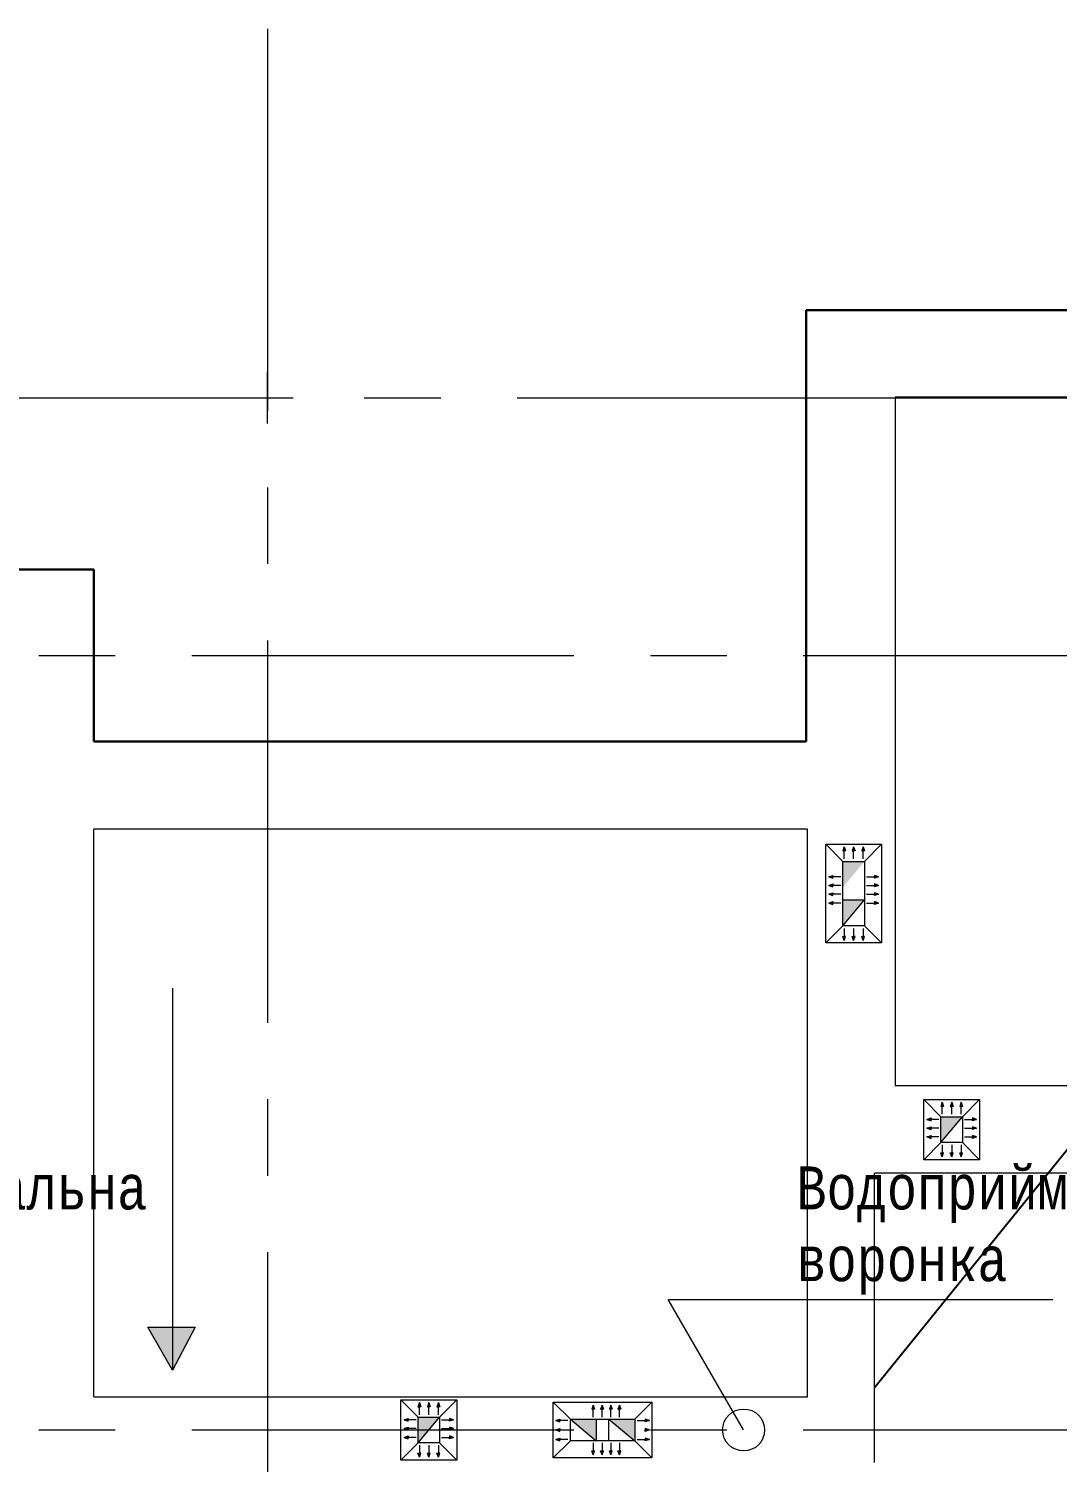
# Model space of a CAD drawing. Header units: millimetres. Extents: x -689206 to 4969298, y -1019800 to 703299.
# Drawn here: x 462893 to 468874, y -55896 to -47562 of the extents above; entities that cross this region are included whole.
import ezdxf

# ---------------------------------------------------------------- set-up
doc = ezdxf.new("R2010")
doc.units = ezdxf.units.MM
doc.linetypes.add('JIS_02_4.0', pattern=[5.5, 4, -1.5])
doc.linetypes.add('осеваяX2', pattern=[101.6, 63.5, -12.7, 12.7, -12.7])
doc.layers.add('кровля', color=211, linetype='Continuous')
doc.layers.add('четотам', color=7, linetype='Continuous')
for name, color, linetype, lineweight in [('РАЗМЕРЫ', 7, 'Continuous', 9), ('сваи', 7, 'JIS_02_4.0', 30), ('стены', 7, 'Continuous', 20)]:
    doc.layers.add(name, color=color, linetype=linetype, lineweight=lineweight)
doc.styles.add('Аннотативный', font='isocteur.ttf', dxfattribs={"width": 0.7, "height": 250})

msp = doc.modelspace()

# ---------------------------------------------------------------- hatches: boundary and pattern name
at = {"layer": 'кровля', "lineweight": 15}
h = msp.add_hatch(color=7, dxfattribs=at)
h.dxf.hatch_style = 1
h.paths.add_polyline_path([(467634.7, -52341.7), (467642.9, -52341.7), (467634.7, -52318.1)])
h.paths.add_polyline_path([(467626.6, -52341.7), (467634.7, -52341.7), (467634.7, -52318.1)])
h = msp.add_hatch(color=7, dxfattribs=at)
h.dxf.hatch_style = 1
h.paths.add_polyline_path([(467690, -52341.7), (467698.1, -52341.7), (467690, -52318.1)])
h.paths.add_polyline_path([(467681.9, -52341.7), (467690, -52341.7), (467690, -52318.1)])
h = msp.add_hatch(color=7, dxfattribs=at)
h.dxf.hatch_style = 1
h.paths.add_polyline_path([(467745.3, -52318.1), (467737.1, -52341.7), (467745.3, -52341.7)])
h.paths.add_polyline_path([(467745.3, -52318.1), (467745.3, -52341.7), (467753.4, -52341.7)])
h = msp.add_hatch(color=7, dxfattribs=at)
h.dxf.hatch_style = 1
h.paths.add_polyline_path([(467546, -52492.4), (467569.7, -52500.5), (467569.7, -52492.4)])
h.paths.add_polyline_path([(467546, -52492.4), (467569.7, -52492.4), (467569.7, -52484.2)])
h = msp.add_hatch(color=7, dxfattribs=at)
h.dxf.hatch_style = 1
h.paths.add_polyline_path([(467810.3, -52492.4), (467810.3, -52500.5), (467834, -52492.4)])
h.paths.add_polyline_path([(467810.3, -52484.2), (467810.3, -52492.4), (467834, -52492.4)])
h = msp.add_hatch(color=7, dxfattribs=at)
h.dxf.hatch_style = 1
h.paths.add_polyline_path([(467546, -52542.2), (467569.7, -52550.3), (467569.7, -52542.2)])
h.paths.add_polyline_path([(467546, -52542.2), (467569.7, -52542.2), (467569.7, -52534)])
h = msp.add_hatch(color=7, dxfattribs=at)
h.dxf.hatch_style = 1
h.paths.add_polyline_path([(467810.3, -52542.2), (467810.3, -52550.3), (467834, -52542.2)])
h.paths.add_polyline_path([(467810.3, -52534), (467810.3, -52542.2), (467834, -52542.2)])
h = msp.add_hatch(color=7, dxfattribs=at)
h.dxf.hatch_style = 1
h.paths.add_polyline_path([(467546, -52593.4), (467569.7, -52601.5), (467569.7, -52593.4)])
h.paths.add_polyline_path([(467546, -52593.4), (467569.7, -52593.4), (467569.7, -52585.3)])
h = msp.add_hatch(color=7, dxfattribs=at)
h.dxf.hatch_style = 1
h.paths.add_polyline_path([(467569.7, -52644.7), (467569.7, -52636.5), (467546, -52644.7)])
h.paths.add_polyline_path([(467569.7, -52652.8), (467569.7, -52644.7), (467546, -52644.7)])
h = msp.add_hatch(color=7, dxfattribs=at)
h.dxf.hatch_style = 1
h.paths.add_polyline_path([(467810.3, -52593.4), (467810.3, -52601.5), (467834, -52593.4)])
h.paths.add_polyline_path([(467810.3, -52585.3), (467810.3, -52593.4), (467834, -52593.4)])
h = msp.add_hatch(color=7, dxfattribs=at)
h.dxf.hatch_style = 1
h.paths.add_polyline_path([(467834, -52644.7), (467810.3, -52636.5), (467810.3, -52644.7)])
h.paths.add_polyline_path([(467834, -52644.7), (467810.3, -52644.7), (467810.3, -52652.8)])
h = msp.add_hatch(color=7, dxfattribs=at)
h.dxf.hatch_style = 1
h.paths.add_polyline_path([(467634.7, -52861.9), (467642.9, -52838.3), (467634.7, -52838.3)])
h.paths.add_polyline_path([(467634.7, -52861.9), (467634.7, -52838.3), (467626.6, -52838.3)])
h = msp.add_hatch(color=7, dxfattribs=at)
h.dxf.hatch_style = 1
h.paths.add_polyline_path([(467690, -52861.9), (467698.1, -52838.3), (467690, -52838.3)])
h.paths.add_polyline_path([(467690, -52861.9), (467690, -52838.3), (467681.9, -52838.3)])
h = msp.add_hatch(color=7, dxfattribs=at)
h.dxf.hatch_style = 1
h.paths.add_polyline_path([(467745.3, -52838.3), (467737.1, -52838.3), (467745.3, -52861.9)])
h.paths.add_polyline_path([(467753.4, -52838.3), (467745.3, -52838.3), (467745.3, -52861.9)])
at = {"layer": 'кровля', "lineweight": 15, "true_color": 0x000000}
h = msp.add_hatch(color=18, dxfattribs=at)
h.dxf.hatch_style = 1
h.paths.add_polyline_path([(468204.7, -53826.5), (468212.9, -53826.5), (468204.7, -53802.8)])
h.paths.add_polyline_path([(468196.6, -53826.5), (468204.7, -53826.5), (468204.7, -53802.8)])
h = msp.add_hatch(color=18, dxfattribs=at)
h.dxf.hatch_style = 1
h.paths.add_polyline_path([(468260, -53826.5), (468268.1, -53826.5), (468260, -53802.8)])
h.paths.add_polyline_path([(468251.9, -53826.5), (468260, -53826.5), (468260, -53802.8)])
h = msp.add_hatch(color=18, dxfattribs=at)
h.dxf.hatch_style = 1
h.paths.add_polyline_path([(468315.3, -53802.8), (468307.1, -53826.5), (468315.3, -53826.5)])
h.paths.add_polyline_path([(468315.3, -53802.8), (468315.3, -53826.5), (468323.4, -53826.5)])
h = msp.add_hatch(color=18, dxfattribs=at)
h.dxf.hatch_style = 1
h.paths.add_polyline_path([(468116, -53902.2), (468139.7, -53910.4), (468139.7, -53902.2)])
h.paths.add_polyline_path([(468116, -53902.2), (468139.7, -53902.2), (468139.7, -53894.1)])
h = msp.add_hatch(color=18, dxfattribs=at)
h.dxf.hatch_style = 1
h.paths.add_polyline_path([(468380.3, -53902.2), (468380.3, -53910.4), (468404, -53902.2)])
h.paths.add_polyline_path([(468380.3, -53894.1), (468380.3, -53902.2), (468404, -53902.2)])
h = msp.add_hatch(color=18, dxfattribs=at)
h.dxf.hatch_style = 1
h.paths.add_polyline_path([(468116, -53953.5), (468139.7, -53961.6), (468139.7, -53953.5)])
h.paths.add_polyline_path([(468116, -53953.5), (468139.7, -53953.5), (468139.7, -53945.3)])
h = msp.add_hatch(color=18, dxfattribs=at)
h.dxf.hatch_style = 1
h.paths.add_polyline_path([(468139.7, -54004.7), (468139.7, -53996.6), (468116, -54004.7)])
h.paths.add_polyline_path([(468139.7, -54012.9), (468139.7, -54004.7), (468116, -54004.7)])
h = msp.add_hatch(color=18, dxfattribs=at)
h.dxf.hatch_style = 1
h.paths.add_polyline_path([(468380.3, -53953.5), (468380.3, -53961.6), (468404, -53953.5)])
h.paths.add_polyline_path([(468380.3, -53945.3), (468380.3, -53953.5), (468404, -53953.5)])
h = msp.add_hatch(color=18, dxfattribs=at)
h.dxf.hatch_style = 1
h.paths.add_polyline_path([(468404, -54004.7), (468380.3, -53996.6), (468380.3, -54004.7)])
h.paths.add_polyline_path([(468404, -54004.7), (468380.3, -54004.7), (468380.3, -54012.9)])
h = msp.add_hatch(color=18, dxfattribs=at)
h.dxf.hatch_style = 1
h.paths.add_polyline_path([(468204.7, -54120.5), (468212.9, -54096.9), (468204.7, -54096.9)])
h.paths.add_polyline_path([(468204.7, -54120.5), (468204.7, -54096.9), (468196.6, -54096.9)])
h = msp.add_hatch(color=18, dxfattribs=at)
h.dxf.hatch_style = 1
h.paths.add_polyline_path([(468260, -54120.5), (468268.1, -54096.9), (468260, -54096.9)])
h.paths.add_polyline_path([(468260, -54120.5), (468260, -54096.9), (468251.9, -54096.9)])
h = msp.add_hatch(color=18, dxfattribs=at)
h.dxf.hatch_style = 1
h.paths.add_polyline_path([(468315.3, -54096.9), (468307.1, -54096.9), (468315.3, -54120.5)])
h.paths.add_polyline_path([(468323.4, -54096.9), (468315.3, -54096.9), (468315.3, -54120.5)])
h = msp.add_hatch(color=18, dxfattribs=at)
h.dxf.hatch_style = 1
h.paths.add_polyline_path([(465164.7, -55572.6), (465172.9, -55572.6), (465164.7, -55548.9)])
h.paths.add_polyline_path([(465156.6, -55572.6), (465164.7, -55572.6), (465164.7, -55548.9)])
h = msp.add_hatch(color=18, dxfattribs=at)
h.dxf.hatch_style = 1
h.paths.add_polyline_path([(465220, -55572.6), (465228.1, -55572.6), (465220, -55548.9)])
h.paths.add_polyline_path([(465211.9, -55572.6), (465220, -55572.6), (465220, -55548.9)])
h = msp.add_hatch(color=18, dxfattribs=at)
h.dxf.hatch_style = 1
h.paths.add_polyline_path([(465275.3, -55548.9), (465267.1, -55572.6), (465275.3, -55572.6)])
h.paths.add_polyline_path([(465275.3, -55548.9), (465275.3, -55572.6), (465283.4, -55572.6)])
at = {"layer": 'кровля', "lineweight": 15}
h = msp.add_hatch(color=7, dxfattribs=at)
h.dxf.hatch_style = 1
h.paths.add_polyline_path([(466175.3, -55587.4), (466183.5, -55587.4), (466175.3, -55563.8)])
h.paths.add_polyline_path([(466167.2, -55587.4), (466175.3, -55587.4), (466175.3, -55563.8)])
h = msp.add_hatch(color=7, dxfattribs=at)
h.dxf.hatch_style = 1
h.paths.add_polyline_path([(466226.6, -55563.8), (466218.5, -55587.4), (466226.6, -55587.4)])
h.paths.add_polyline_path([(466226.6, -55563.8), (466226.6, -55587.4), (466234.7, -55587.4)])
h = msp.add_hatch(color=7, dxfattribs=at)
h.dxf.hatch_style = 1
h.paths.add_polyline_path([(466277.8, -55563.8), (466269.7, -55587.4), (466277.8, -55587.4)])
h.paths.add_polyline_path([(466277.8, -55563.8), (466277.8, -55587.4), (466286, -55587.4)])
h = msp.add_hatch(color=7, dxfattribs=at)
h.dxf.hatch_style = 1
h.paths.add_polyline_path([(466327.6, -55563.8), (466319.5, -55587.4), (466327.6, -55587.4)])
h.paths.add_polyline_path([(466327.6, -55563.8), (466327.6, -55587.4), (466335.8, -55587.4)])
at = {"layer": 'кровля', "lineweight": 15, "true_color": 0x000000}
h = msp.add_hatch(color=18, dxfattribs=at)
h.dxf.hatch_style = 1
h.paths.add_polyline_path([(465076, -55648.3), (465099.7, -55656.5), (465099.7, -55648.3)])
h.paths.add_polyline_path([(465076, -55648.3), (465099.7, -55648.3), (465099.7, -55640.2)])
h = msp.add_hatch(color=18, dxfattribs=at)
h.dxf.hatch_style = 1
h.paths.add_polyline_path([(465340.3, -55648.3), (465340.3, -55656.5), (465364, -55648.3)])
h.paths.add_polyline_path([(465340.3, -55640.2), (465340.3, -55648.3), (465364, -55648.3)])
at = {"layer": 'кровля', "lineweight": 15}
h = msp.add_hatch(color=7, dxfattribs=at)
h.dxf.hatch_style = 1
h.paths.add_polyline_path([(465958.1, -55652.5), (465981.7, -55660.6), (465981.7, -55652.5)])
h.paths.add_polyline_path([(465958.1, -55652.5), (465981.7, -55652.5), (465981.7, -55644.3)])
h = msp.add_hatch(color=7, dxfattribs=at)
h.dxf.hatch_style = 1
h.paths.add_polyline_path([(466478.3, -55652.5), (466478.3, -55660.6), (466501.9, -55652.5)])
h.paths.add_polyline_path([(466478.3, -55644.3), (466478.3, -55652.5), (466501.9, -55652.5)])
at = {"layer": 'кровля', "lineweight": 15, "true_color": 0x000000}
h = msp.add_hatch(color=18, dxfattribs=at)
h.dxf.hatch_style = 1
h.paths.add_polyline_path([(465076, -55699.6), (465099.7, -55707.7), (465099.7, -55699.6)])
h.paths.add_polyline_path([(465076, -55699.6), (465099.7, -55699.6), (465099.7, -55691.4)])
h = msp.add_hatch(color=18, dxfattribs=at)
h.dxf.hatch_style = 1
h.paths.add_polyline_path([(465099.7, -55750.8), (465099.7, -55742.7), (465076, -55750.8)])
h.paths.add_polyline_path([(465099.7, -55759), (465099.7, -55750.8), (465076, -55750.8)])
h = msp.add_hatch(color=18, dxfattribs=at)
h.dxf.hatch_style = 1
h.paths.add_polyline_path([(465340.3, -55699.6), (465340.3, -55707.7), (465364, -55699.6)])
h.paths.add_polyline_path([(465340.3, -55691.4), (465340.3, -55699.6), (465364, -55699.6)])
h = msp.add_hatch(color=18, dxfattribs=at)
h.dxf.hatch_style = 1
h.paths.add_polyline_path([(465364, -55750.8), (465340.3, -55742.7), (465340.3, -55750.8)])
h.paths.add_polyline_path([(465364, -55750.8), (465340.3, -55750.8), (465340.3, -55759)])
at = {"layer": 'кровля', "lineweight": 15}
h = msp.add_hatch(color=7, dxfattribs=at)
h.dxf.hatch_style = 1
h.paths.add_polyline_path([(465958.1, -55707.8), (465981.7, -55715.9), (465981.7, -55707.8)])
h.paths.add_polyline_path([(465958.1, -55707.8), (465981.7, -55707.8), (465981.7, -55699.6)])
h = msp.add_hatch(color=7, dxfattribs=at)
h.dxf.hatch_style = 1
h.paths.add_polyline_path([(466478.3, -55707.8), (466478.3, -55715.9), (466501.9, -55707.8)])
h.paths.add_polyline_path([(466478.3, -55699.6), (466478.3, -55707.8), (466501.9, -55707.8)])
h = msp.add_hatch(color=7, dxfattribs=at)
h.dxf.hatch_style = 1
h.paths.add_polyline_path([(465981.7, -55763.1), (465981.7, -55754.9), (465958.1, -55763.1)])
h.paths.add_polyline_path([(465981.7, -55771.2), (465981.7, -55763.1), (465958.1, -55763.1)])
h = msp.add_hatch(color=7, dxfattribs=at)
h.dxf.hatch_style = 1
h.paths.add_polyline_path([(466175.3, -55851.7), (466183.5, -55828.1), (466175.3, -55828.1)])
h.paths.add_polyline_path([(466175.3, -55851.7), (466175.3, -55828.1), (466167.2, -55828.1)])
h = msp.add_hatch(color=7, dxfattribs=at)
h.dxf.hatch_style = 1
h.paths.add_polyline_path([(466226.6, -55828.1), (466218.5, -55828.1), (466226.6, -55851.7)])
h.paths.add_polyline_path([(466234.7, -55828.1), (466226.6, -55828.1), (466226.6, -55851.7)])
h = msp.add_hatch(color=7, dxfattribs=at)
h.dxf.hatch_style = 1
h.paths.add_polyline_path([(466277.8, -55828.1), (466269.7, -55828.1), (466277.8, -55851.7)])
h.paths.add_polyline_path([(466286, -55828.1), (466277.8, -55828.1), (466277.8, -55851.7)])
h = msp.add_hatch(color=7, dxfattribs=at)
h.dxf.hatch_style = 1
h.paths.add_polyline_path([(466327.6, -55828.1), (466319.5, -55828.1), (466327.6, -55851.7)])
h.paths.add_polyline_path([(466335.8, -55828.1), (466327.6, -55828.1), (466327.6, -55851.7)])
h = msp.add_hatch(color=7, dxfattribs=at)
h.dxf.hatch_style = 1
h.paths.add_polyline_path([(466501.9, -55763.1), (466478.3, -55754.9), (466478.3, -55763.1)])
h.paths.add_polyline_path([(466501.9, -55763.1), (466478.3, -55763.1), (466478.3, -55771.2)])
at = {"layer": 'кровля', "lineweight": 15, "true_color": 0x000000}
h = msp.add_hatch(color=18, dxfattribs=at)
h.dxf.hatch_style = 1
h.paths.add_polyline_path([(465164.7, -55866.6), (465172.9, -55843), (465164.7, -55843)])
h.paths.add_polyline_path([(465164.7, -55866.6), (465164.7, -55843), (465156.6, -55843)])
h = msp.add_hatch(color=18, dxfattribs=at)
h.dxf.hatch_style = 1
h.paths.add_polyline_path([(465220, -55866.6), (465228.1, -55843), (465220, -55843)])
h.paths.add_polyline_path([(465220, -55866.6), (465220, -55843), (465211.9, -55843)])
h = msp.add_hatch(color=18, dxfattribs=at)
h.dxf.hatch_style = 1
h.paths.add_polyline_path([(465275.3, -55843), (465267.1, -55843), (465275.3, -55866.6)])
h.paths.add_polyline_path([(465283.4, -55843), (465275.3, -55843), (465275.3, -55866.6)])
at = {"layer": 'РАЗМЕРЫ', "lineweight": 20, "ltscale": 150}
h = msp.add_hatch(color=256, dxfattribs=at)
h.dxf.hatch_style = 1
h.paths.add_polyline_path([(467752.5, -52403.1), (467627.5, -52403.1), (467627.5, -52553.1)])
h.paths.add_polyline_path([(467752.5, -52626.9), (467627.5, -52626.9), (467627.5, -52776.9)])
h = msp.add_hatch(color=256, dxfattribs=at)
h.dxf.hatch_style = 1
h.paths.add_polyline_path([(468322.5, -53886.7), (468197.5, -53886.7), (468197.5, -54036.7)])
h = msp.add_hatch(color=256, dxfattribs=at)
h.dxf.hatch_style = 1
h.paths.add_polyline_path([(465282.5, -55632.8), (465157.5, -55632.8), (465157.5, -55782.8)])
h = msp.add_hatch(color=256, dxfattribs=at)
h.dxf.hatch_style = 1
h.paths.add_polyline_path([(466416.9, -55770.3), (466416.9, -55645.3), (466266.9, -55645.3)])
h.paths.add_polyline_path([(466193.1, -55770.3), (466193.1, -55645.3), (466043.1, -55645.3)])
at = {"layer": 'сваи', "linetype": 'ByBlock', "lineweight": 20, "ltscale": 35}
h = msp.add_hatch(color=256, dxfattribs=at)
h.dxf.hatch_style = 1
h.paths.add_polyline_path([(469973.5, -51979.7), (469896, -52043.1), (470080, -52110)])
h.paths.add_polyline_path([(470048.8, -51918.2), (469973.5, -51979.7), (470080, -52110)])
h.paths.add_polyline_path([(470710.9, -52781), (470710.9, -52975.3), (470795.1, -52926.7)])
h.paths.add_polyline_path([(470881.8, -52876.6), (470710.9, -52781), (470795.1, -52926.7)])
h.paths.add_polyline_path([(463730, -56080), (463730, -56329), (463873.7, -56329)])
h.paths.add_polyline_path([(463730, -56080), (463600, -56329), (463730, -56329)])
h.paths.add_polyline_path([(463730, -55111), (463586.3, -55111), (463730, -55360)])
h.paths.add_polyline_path([(463860, -55111), (463730, -55111), (463730, -55360)])
h.paths.add_polyline_path([(460090, -55061), (459960, -55061), (459960, -55310)])
h.paths.add_polyline_path([(459960, -55061), (459816.3, -55061), (459960, -55310)])
h.paths.add_polyline_path([(459960, -56080), (459830, -56329), (459960, -56329)])
h.paths.add_polyline_path([(459960, -56080), (459960, -56329), (460103.7, -56329)])
h.paths.add_polyline_path([(454800, -56080), (454800, -56329), (454943.7, -56329)])
h.paths.add_polyline_path([(454800, -56080), (454670, -56329), (454800, -56329)])
h.paths.add_polyline_path([(454810, -55111), (454666.3, -55111), (454810, -55360)])
h.paths.add_polyline_path([(454940, -55111), (454810, -55111), (454810, -55360)])
h.paths.add_polyline_path([(448090.4, -52634), (447910.3, -52710.9), (447991.2, -52769.9)])
h.paths.add_polyline_path([(448090.4, -52634), (447991.2, -52769.9), (448069.7, -52827.2)])
h.paths.add_polyline_path([(448711.3, -51856.5), (448680.1, -52048.2), (448786.6, -51917.9)])
h.paths.add_polyline_path([(448786.6, -51917.9), (448680.1, -52048.2), (448864.1, -51981.3)])

# ---------------------------------------------------------------- linework, layer by layer
at = {"layer": 'кровля', "color": 7, "lineweight": 15}
for p, q in [((467627.5, -52403.1), (467527.5, -52303.1)), ((467634.7, -52318.1), (467626.6, -52341.7)), ((467634.7, -52388.1), (467634.7, -52318.1)), ((467634.7, -52318.1), (467642.9, -52341.7)), ((467690, -52318.1), (467681.9, -52341.7)), ((467690, -52388.1), (467690, -52318.1)), ((467690, -52318.1), (467698.1, -52341.7)), ((467745.3, -52318.1), (467737.1, -52341.7)), ((467745.3, -52388.1), (467745.3, -52318.1)), ((467745.3, -52318.1), (467753.4, -52341.7)), ((467752.5, -52403.1), (467852.5, -52303.1)), ((467626.6, -52341.7), (467634.7, -52341.7)), ((467642.9, -52341.7), (467634.7, -52341.7)), ((467681.9, -52341.7), (467690, -52341.7)), ((467698.1, -52341.7), (467690, -52341.7)), ((467737.1, -52341.7), (467745.3, -52341.7)), ((467753.4, -52341.7), (467745.3, -52341.7)), ((467546, -52492.4), (467569.7, -52484.2)), ((467616, -52492.4), (467546, -52492.4)), ((467546, -52492.4), (467569.7, -52500.5)), ((467569.7, -52484.2), (467569.7, -52492.4)), ((467569.7, -52500.5), (467569.7, -52492.4)), ((467764, -52492.4), (467834, -52492.4)), ((467834, -52492.4), (467810.3, -52484.2)), ((467810.3, -52484.2), (467810.3, -52492.4)), ((467834, -52492.4), (467810.3, -52500.5)), ((467810.3, -52500.5), (467810.3, -52492.4)), ((467546, -52542.2), (467569.7, -52534)), ((467616, -52542.2), (467546, -52542.2)), ((467546, -52542.2), (467569.7, -52550.3)), ((467569.7, -52534), (467569.7, -52542.2)), ((467569.7, -52550.3), (467569.7, -52542.2)), ((467764, -52542.2), (467834, -52542.2)), ((467834, -52542.2), (467810.3, -52534)), ((467810.3, -52534), (467810.3, -52542.2)), ((467834, -52542.2), (467810.3, -52550.3)), ((467810.3, -52550.3), (467810.3, -52542.2)), ((467546, -52593.4), (467569.7, -52585.3)), ((467616, -52593.4), (467546, -52593.4)), ((467546, -52593.4), (467569.7, -52601.5)), ((467546, -52644.7), (467569.7, -52636.5)), ((467616, -52644.7), (467546, -52644.7)), ((467546, -52644.7), (467569.7, -52652.8)), ((467569.7, -52585.3), (467569.7, -52593.4)), ((467569.7, -52601.5), (467569.7, -52593.4)), ((467569.7, -52636.5), (467569.7, -52644.7)), ((467569.7, -52652.8), (467569.7, -52644.7)), ((467764, -52593.4), (467834, -52593.4)), ((467764, -52644.7), (467834, -52644.7)), ((467834, -52593.4), (467810.3, -52585.3)), ((467810.3, -52585.3), (467810.3, -52593.4)), ((467834, -52593.4), (467810.3, -52601.5)), ((467810.3, -52601.5), (467810.3, -52593.4)), ((467834, -52644.7), (467810.3, -52636.5)), ((467810.3, -52636.5), (467810.3, -52644.7)), ((467834, -52644.7), (467810.3, -52652.8)), ((467810.3, -52652.8), (467810.3, -52644.7)), ((467627.5, -52776.9), (467527.5, -52876.9)), ((467634.7, -52791.9), (467634.7, -52861.9)), ((467690, -52791.9), (467690, -52861.9)), ((467745.3, -52791.9), (467745.3, -52861.9)), ((467752.5, -52776.9), (467852.5, -52876.9)), ((467634.7, -52861.9), (467626.6, -52838.3)), ((467626.6, -52838.3), (467634.7, -52838.3)), ((467634.7, -52861.9), (467642.9, -52838.3)), ((467642.9, -52838.3), (467634.7, -52838.3)), ((467690, -52861.9), (467681.9, -52838.3)), ((467681.9, -52838.3), (467690, -52838.3)), ((467690, -52861.9), (467698.1, -52838.3)), ((467698.1, -52838.3), (467690, -52838.3)), ((467745.3, -52861.9), (467737.1, -52838.3)), ((467737.1, -52838.3), (467745.3, -52838.3)), ((467745.3, -52861.9), (467753.4, -52838.3)), ((467753.4, -52838.3), (467745.3, -52838.3)), ((466043.1, -55645.3), (465943.1, -55545.3)), ((466175.3, -55563.8), (466167.2, -55587.4)), ((466175.3, -55633.8), (466175.3, -55563.8)), ((466175.3, -55563.8), (466183.5, -55587.4)), ((466226.6, -55563.8), (466218.5, -55587.4)), ((466226.6, -55633.8), (466226.6, -55563.8)), ((466226.6, -55563.8), (466234.7, -55587.4)), ((466277.8, -55563.8), (466269.7, -55587.4)), ((466277.8, -55633.8), (466277.8, -55563.8)), ((466277.8, -55563.8), (466286, -55587.4)), ((466327.6, -55563.8), (466319.5, -55587.4)), ((466327.6, -55633.8), (466327.6, -55563.8)), ((466327.6, -55563.8), (466335.8, -55587.4)), ((466416.9, -55645.3), (466516.9, -55545.3)), ((465958.1, -55652.5), (465981.7, -55644.3)), ((466028.1, -55652.5), (465958.1, -55652.5)), ((465958.1, -55652.5), (465981.7, -55660.6)), ((465981.7, -55644.3), (465981.7, -55652.5)), ((465981.7, -55660.6), (465981.7, -55652.5)), ((466167.2, -55587.4), (466175.3, -55587.4)), ((466183.5, -55587.4), (466175.3, -55587.4)), ((466218.5, -55587.4), (466226.6, -55587.4)), ((466234.7, -55587.4), (466226.6, -55587.4)), ((466269.7, -55587.4), (466277.8, -55587.4)), ((466286, -55587.4), (466277.8, -55587.4)), ((466319.5, -55587.4), (466327.6, -55587.4)), ((466335.8, -55587.4), (466327.6, -55587.4)), ((466431.9, -55652.5), (466501.9, -55652.5)), ((466501.9, -55652.5), (466478.3, -55644.3)), ((466478.3, -55644.3), (466478.3, -55652.5)), ((466501.9, -55652.5), (466478.3, -55660.6)), ((466478.3, -55660.6), (466478.3, -55652.5)), ((465958.1, -55707.8), (465981.7, -55699.6)), ((465958.1, -55707.8), (465981.7, -55715.9)), ((465981.7, -55699.6), (465981.7, -55707.8)), ((465981.7, -55715.9), (465981.7, -55707.8)), ((466501.9, -55707.8), (466478.3, -55699.6)), ((466478.3, -55699.6), (466478.3, -55707.8)), ((466501.9, -55707.8), (466478.3, -55715.9)), ((466478.3, -55715.9), (466478.3, -55707.8)), ((466043.1, -55770.3), (465943.1, -55870.3)), ((465958.1, -55763.1), (465981.7, -55754.9)), ((466028.1, -55763.1), (465958.1, -55763.1)), ((465958.1, -55763.1), (465981.7, -55771.2)), ((465981.7, -55754.9), (465981.7, -55763.1)), ((465981.7, -55771.2), (465981.7, -55763.1)), ((466175.3, -55851.7), (466167.2, -55828.1)), ((466167.2, -55828.1), (466175.3, -55828.1)), ((466175.3, -55781.7), (466175.3, -55851.7)), ((466175.3, -55851.7), (466183.5, -55828.1)), ((466183.5, -55828.1), (466175.3, -55828.1)), ((466226.6, -55851.7), (466218.5, -55828.1)), ((466218.5, -55828.1), (466226.6, -55828.1)), ((466226.6, -55781.7), (466226.6, -55851.7)), ((466226.6, -55851.7), (466234.7, -55828.1)), ((466234.7, -55828.1), (466226.6, -55828.1)), ((466277.8, -55851.7), (466269.7, -55828.1)), ((466269.7, -55828.1), (466277.8, -55828.1)), ((466277.8, -55781.7), (466277.8, -55851.7)), ((466277.8, -55851.7), (466286, -55828.1)), ((466286, -55828.1), (466277.8, -55828.1)), ((466327.6, -55851.7), (466319.5, -55828.1)), ((466319.5, -55828.1), (466327.6, -55828.1)), ((466327.6, -55781.7), (466327.6, -55851.7)), ((466327.6, -55851.7), (466335.8, -55828.1)), ((466335.8, -55828.1), (466327.6, -55828.1)), ((466416.9, -55770.3), (466516.9, -55870.3)), ((466431.9, -55763.1), (466501.9, -55763.1)), ((466501.9, -55763.1), (466478.3, -55754.9)), ((466478.3, -55754.9), (466478.3, -55763.1)), ((466501.9, -55763.1), (466478.3, -55771.2)), ((466478.3, -55771.2), (466478.3, -55763.1))]:
    msp.add_line(p, q, dxfattribs=at)
at = {"layer": 'кровля', "color": 18, "lineweight": 15, "true_color": 0x000000}
for p, q in [((468197.5, -53886.7), (468097.5, -53786.7)), ((468204.7, -53802.8), (468196.6, -53826.5)), ((468196.6, -53826.5), (468204.7, -53826.5)), ((468204.7, -53872.8), (468204.7, -53802.8)), ((468204.7, -53802.8), (468212.9, -53826.5)), ((468212.9, -53826.5), (468204.7, -53826.5)), ((468260, -53802.8), (468251.9, -53826.5)), ((468251.9, -53826.5), (468260, -53826.5)), ((468260, -53872.8), (468260, -53802.8)), ((468260, -53802.8), (468268.1, -53826.5)), ((468268.1, -53826.5), (468260, -53826.5)), ((468315.3, -53802.8), (468307.1, -53826.5)), ((468307.1, -53826.5), (468315.3, -53826.5)), ((468315.3, -53872.8), (468315.3, -53802.8)), ((468315.3, -53802.8), (468323.4, -53826.5)), ((468323.4, -53826.5), (468315.3, -53826.5)), ((468322.5, -53886.7), (468422.5, -53786.7)), ((468116, -53902.2), (468139.7, -53894.1)), ((468186, -53902.2), (468116, -53902.2)), ((468116, -53902.2), (468139.7, -53910.4)), ((468139.7, -53894.1), (468139.7, -53902.2)), ((468139.7, -53910.4), (468139.7, -53902.2)), ((468334, -53902.2), (468404, -53902.2)), ((468404, -53902.2), (468380.3, -53894.1)), ((468380.3, -53894.1), (468380.3, -53902.2)), ((468404, -53902.2), (468380.3, -53910.4)), ((468380.3, -53910.4), (468380.3, -53902.2)), ((468116, -53953.5), (468139.7, -53945.3)), ((468186, -53953.5), (468116, -53953.5)), ((468116, -53953.5), (468139.7, -53961.6)), ((468116, -54004.7), (468139.7, -53996.6)), ((468139.7, -53945.3), (468139.7, -53953.5)), ((468139.7, -53961.6), (468139.7, -53953.5)), ((468139.7, -53996.6), (468139.7, -54004.7)), ((468334, -53953.5), (468404, -53953.5)), ((468404, -53953.5), (468380.3, -53945.3)), ((468380.3, -53945.3), (468380.3, -53953.5)), ((468404, -53953.5), (468380.3, -53961.6)), ((468380.3, -53961.6), (468380.3, -53953.5)), ((468404, -54004.7), (468380.3, -53996.6)), ((468380.3, -53996.6), (468380.3, -54004.7)), ((468197.5, -54036.7), (468097.5, -54136.7)), ((468186, -54004.7), (468116, -54004.7)), ((468116, -54004.7), (468139.7, -54012.9)), ((468139.7, -54012.9), (468139.7, -54004.7)), ((468204.7, -54050.5), (468204.7, -54120.5)), ((468260, -54050.5), (468260, -54120.5)), ((468315.3, -54050.5), (468315.3, -54120.5)), ((468322.5, -54036.7), (468422.5, -54136.7)), ((468334, -54004.7), (468404, -54004.7)), ((468404, -54004.7), (468380.3, -54012.9)), ((468380.3, -54012.9), (468380.3, -54004.7)), ((468204.7, -54120.5), (468196.6, -54096.9)), ((468196.6, -54096.9), (468204.7, -54096.9)), ((468204.7, -54120.5), (468212.9, -54096.9)), ((468212.9, -54096.9), (468204.7, -54096.9)), ((468260, -54120.5), (468251.9, -54096.9)), ((468251.9, -54096.9), (468260, -54096.9)), ((468260, -54120.5), (468268.1, -54096.9)), ((468268.1, -54096.9), (468260, -54096.9)), ((468315.3, -54120.5), (468307.1, -54096.9)), ((468307.1, -54096.9), (468315.3, -54096.9)), ((468315.3, -54120.5), (468323.4, -54096.9)), ((468323.4, -54096.9), (468315.3, -54096.9)), ((465157.5, -55632.8), (465057.5, -55532.8)), ((465164.7, -55548.9), (465156.6, -55572.6)), ((465156.6, -55572.6), (465164.7, -55572.6)), ((465164.7, -55618.9), (465164.7, -55548.9)), ((465164.7, -55548.9), (465172.9, -55572.6)), ((465172.9, -55572.6), (465164.7, -55572.6)), ((465220, -55548.9), (465211.9, -55572.6)), ((465211.9, -55572.6), (465220, -55572.6)), ((465220, -55618.9), (465220, -55548.9)), ((465220, -55548.9), (465228.1, -55572.6)), ((465228.1, -55572.6), (465220, -55572.6)), ((465275.3, -55548.9), (465267.1, -55572.6)), ((465267.1, -55572.6), (465275.3, -55572.6)), ((465275.3, -55618.9), (465275.3, -55548.9)), ((465275.3, -55548.9), (465283.4, -55572.6)), ((465283.4, -55572.6), (465275.3, -55572.6)), ((465282.5, -55632.8), (465382.5, -55532.8)), ((465076, -55648.3), (465099.7, -55640.2)), ((465146, -55648.3), (465076, -55648.3)), ((465076, -55648.3), (465099.7, -55656.5)), ((465099.7, -55640.2), (465099.7, -55648.3)), ((465099.7, -55656.5), (465099.7, -55648.3)), ((465294, -55648.3), (465364, -55648.3)), ((465364, -55648.3), (465340.3, -55640.2)), ((465340.3, -55640.2), (465340.3, -55648.3)), ((465364, -55648.3), (465340.3, -55656.5)), ((465340.3, -55656.5), (465340.3, -55648.3)), ((465076, -55699.6), (465099.7, -55691.4)), ((465146, -55699.6), (465076, -55699.6)), ((465076, -55699.6), (465099.7, -55707.7)), ((465076, -55750.8), (465099.7, -55742.7)), ((465146, -55750.8), (465076, -55750.8)), ((465076, -55750.8), (465099.7, -55759)), ((465099.7, -55691.4), (465099.7, -55699.6)), ((465099.7, -55707.7), (465099.7, -55699.6)), ((465099.7, -55742.7), (465099.7, -55750.8)), ((465099.7, -55759), (465099.7, -55750.8)), ((465294, -55699.6), (465364, -55699.6)), ((465294, -55750.8), (465364, -55750.8)), ((465364, -55699.6), (465340.3, -55691.4)), ((465340.3, -55691.4), (465340.3, -55699.6)), ((465364, -55699.6), (465340.3, -55707.7)), ((465340.3, -55707.7), (465340.3, -55699.6)), ((465364, -55750.8), (465340.3, -55742.7)), ((465340.3, -55742.7), (465340.3, -55750.8)), ((465364, -55750.8), (465340.3, -55759)), ((465340.3, -55759), (465340.3, -55750.8)), ((465157.5, -55782.8), (465057.5, -55882.8)), ((465164.7, -55796.6), (465164.7, -55866.6)), ((465220, -55796.6), (465220, -55866.6)), ((465275.3, -55796.6), (465275.3, -55866.6)), ((465282.5, -55782.8), (465382.5, -55882.8)), ((465164.7, -55866.6), (465156.6, -55843)), ((465156.6, -55843), (465164.7, -55843)), ((465164.7, -55866.6), (465172.9, -55843)), ((465172.9, -55843), (465164.7, -55843)), ((465220, -55866.6), (465211.9, -55843)), ((465211.9, -55843), (465220, -55843)), ((465220, -55866.6), (465228.1, -55843)), ((465228.1, -55843), (465220, -55843)), ((465275.3, -55866.6), (465267.1, -55843)), ((465267.1, -55843), (465275.3, -55843)), ((465275.3, -55866.6), (465283.4, -55843)), ((465283.4, -55843), (465275.3, -55843))]:
    msp.add_line(p, q, dxfattribs=at)
at = {"layer": 'кровля', "color": 7, "lineweight": 15}
for points in [[(467527.5, -52303.1), (467852.5, -52303.1), (467852.5, -52876.9), (467527.5, -52876.9)], [(467627.5, -52403.1), (467752.5, -52403.1), (467752.5, -52776.9), (467627.5, -52776.9)], [(466516.9, -55545.3), (466516.9, -55870.3), (465943.1, -55870.3), (465943.1, -55545.3)], [(466416.9, -55645.3), (466416.9, -55770.3), (466043.1, -55770.3), (466043.1, -55645.3)]]:
    msp.add_lwpolyline(points, close=True, dxfattribs=at)
at = {"layer": 'кровля', "color": 18, "lineweight": 15, "true_color": 0x000000}
for points in [[(468097.5, -53786.7), (468422.5, -53786.7), (468422.5, -54136.7), (468097.5, -54136.7)], [(468197.5, -53886.7), (468322.5, -53886.7), (468322.5, -54036.7), (468197.5, -54036.7)], [(465057.5, -55532.8), (465382.5, -55532.8), (465382.5, -55882.8), (465057.5, -55882.8)], [(465157.5, -55632.8), (465282.5, -55632.8), (465282.5, -55782.8), (465157.5, -55782.8)]]:
    msp.add_lwpolyline(points, close=True, dxfattribs=at)
at = {"layer": 'РАЗМЕРЫ', "lineweight": 25, "ltscale": 150}
msp.add_line((467811.1, -55460), (472471.2, -49707.8), dxfattribs=at)
at = {"layer": 'РАЗМЕРЫ', "lineweight": 20, "ltscale": 150}
for p, q in [((467050, -55707.8), (466611.8, -54948.8)), ((466611.8, -54948.8), (468848.9, -54948.8))]:
    msp.add_line(p, q, dxfattribs=at)
msp.add_circle((467050, -55707.8), 122, dxfattribs=at)
at = {"layer": 'сваи', "lineweight": 20, "ltscale": 15000}
for p, q in [((463730, -53140), (463730, -55360)), ((463730, -55360), (463586.3, -55111)), ((463586.3, -55111), (463860, -55111)), ((463860, -55111), (463730, -55360))]:
    msp.add_line(p, q, dxfattribs=at)
at = {"layer": 'стены', "linetype": 'осеваяX2', "lineweight": 18, "ltscale": 35}
for p, q in [((464281.1, -47562.3), (464281.1, -92651.7)), ((451509.1, -49707.8), (494281.1, -49707.8)), ((428281.1, -51205.8), (494281.1, -51205.8)), ((428281.1, -55707.8), (494281.1, -55707.8))]:
    msp.add_line(p, q, dxfattribs=at)
at = {"layer": 'стены', "lineweight": 30}
for p, q in [((472941.2, -49197.8), (467413.1, -49197.8)), ((467413.1, -49197.8), (467413.1, -51705.8)), ((467931.1, -49705.8), (472431.2, -49705.8)), ((455441.1, -50705.8), (463271.1, -50705.8)), ((463271.1, -51705.8), (463271.1, -50705.8)), ((467413.1, -51705.8), (463271.1, -51705.8))]:
    msp.add_line(p, q, dxfattribs=at)
at = {"layer": 'стены'}
for p, q in [((464281.1, -49857.8), (464281.1, -49557.8)), ((464131.1, -49707.8), (464431.1, -49707.8)), ((467931.1, -53705.8), (468083.1, -53705.8))]:
    msp.add_line(p, q, dxfattribs=at)
at = {"layer": 'стены', "lineweight": 20}
for p, q in [((467931.1, -49705.8), (467931.1, -53705.8)), ((467421.1, -52215.8), (463271.1, -52215.8)), ((463271.1, -55515.8), (463271.1, -52215.8)), ((467421.1, -55515.8), (467421.1, -52215.8)), ((467931.1, -53705.8), (472431.2, -53705.8)), ((472431.2, -54215.8), (467811.1, -54215.8)), ((467811.1, -55895.8), (467811.1, -54215.8)), ((463271.1, -55515.8), (467421.1, -55515.8))]:
    msp.add_line(p, q, dxfattribs=at)
at = {"layer": 'четотам', "color": 7, "lineweight": 15}
for points in [[(467627.5, -52776.9), (467627.5, -52626.9), (467752.5, -52626.9), (467752.5, -52776.9), (467627.5, -52776.9), (467752.5, -52626.9)], [(466043.1, -55645.3), (466193.1, -55645.3), (466193.1, -55770.3), (466043.1, -55770.3), (466043.1, -55645.3), (466193.1, -55770.3)], [(466266.9, -55645.3), (466416.9, -55645.3), (466416.9, -55770.3), (466266.9, -55770.3), (466266.9, -55645.3), (466416.9, -55770.3)]]:
    msp.add_lwpolyline(points, dxfattribs=at)
at = {"layer": 'четотам', "color": 18, "lineweight": 15, "true_color": 0x000000}
for points in [[(468197.5, -54036.7), (468197.5, -53886.7), (468322.5, -53886.7), (468322.5, -54036.7), (468197.5, -54036.7), (468322.5, -53886.7)], [(468197.5, -54036.7), (468197.5, -53886.7), (468322.5, -53886.7), (468322.5, -54036.7), (468197.5, -54036.7), (468322.5, -53886.7)], [(465157.5, -55782.8), (465157.5, -55632.8), (465282.5, -55632.8), (465282.5, -55782.8), (465157.5, -55782.8), (465282.5, -55632.8)], [(465157.5, -55782.8), (465157.5, -55632.8), (465282.5, -55632.8), (465282.5, -55782.8), (465157.5, -55782.8), (465282.5, -55632.8)]]:
    msp.add_lwpolyline(points, dxfattribs=at)

# ---------------------------------------------------------------- texts
at = {"layer": 'РАЗМЕРЫ', "lineweight": 20, "ltscale": 150, "char_height": 250, "width": 850, "attachment_point": 1, "style": 'Аннотативный'}
for insert in [(461126.9, -54175.9), (467356.9, -54175.9)]:
    msp.add_mtext('Водоприймальна воронка', dxfattribs=dict(at, insert=insert))

doc.saveas('drawing.dxf')
